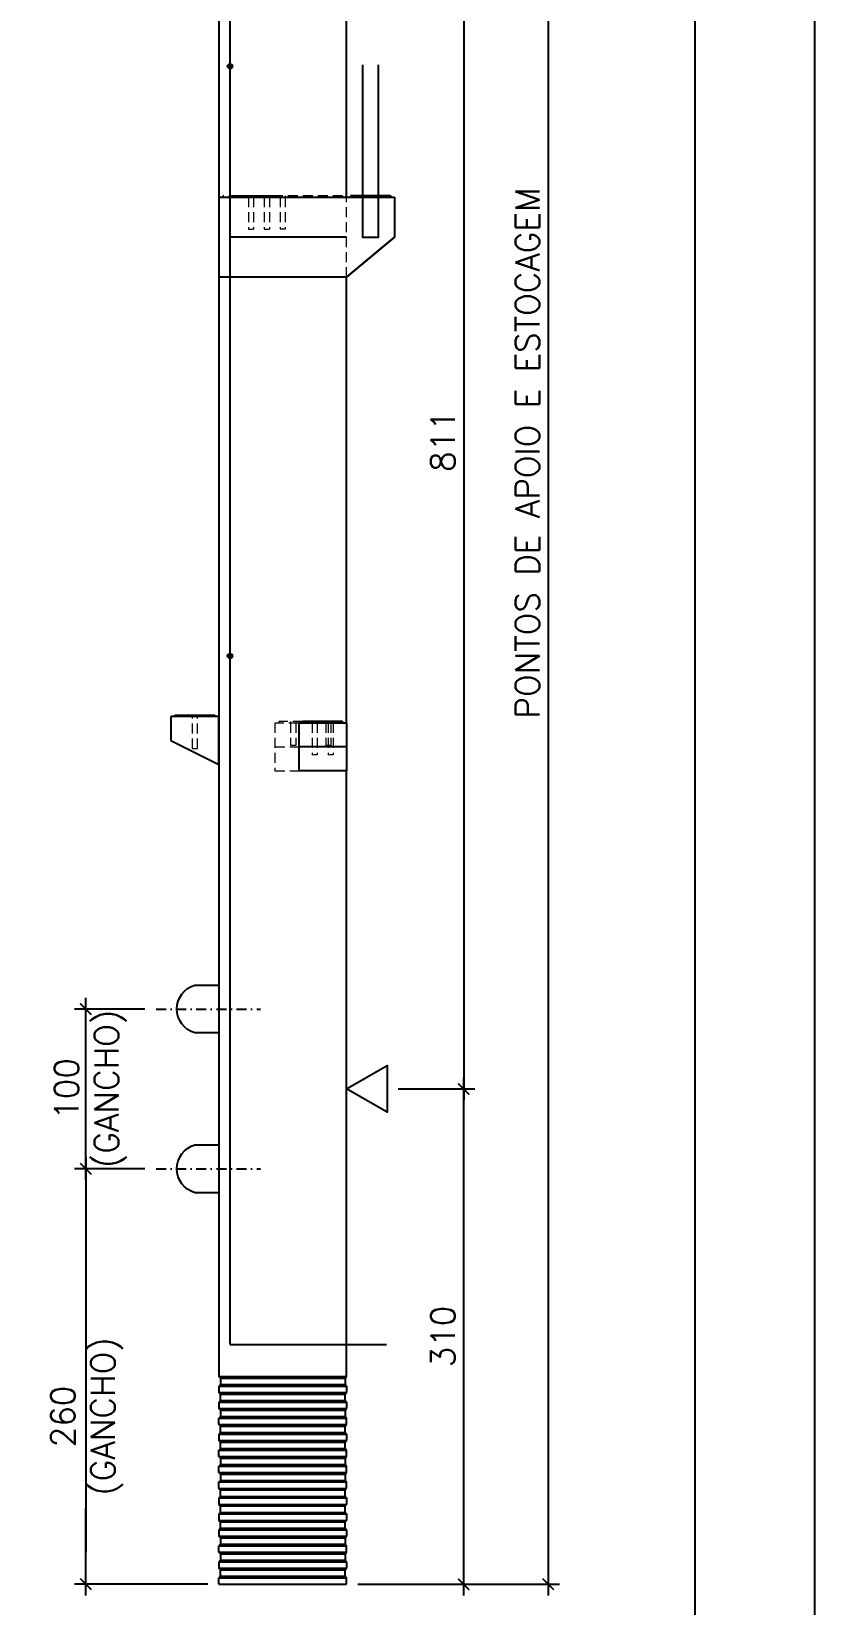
# Model space of a CAD drawing. Header units: centimetres. Extents: x 1658 to 27871, y 8240 to 11444.
# Drawn here: x 3396 to 3886, y 9350 to 10334 of the extents above; entities that cross this region are included whole.
import ezdxf

# ---------------------------------------------------------------- set-up
doc = ezdxf.new("R2010")
doc.units = ezdxf.units.CM
doc.header["$LTSCALE"] = 50
doc.header["$MEASUREMENT"] = 0
doc.header["$PDMODE"] = 67
for name, pattern in [('DASHDOT', [1, 0.5, -0.25, 0, -0.25]), ('DASHED', [0.75, 0.5, -0.25]), ('HIDDEN', [0.375, 0.25, -0.125])]:
    doc.linetypes.add(name, pattern=pattern)
doc.layers.add('10 TRACEJADO', color=1, linetype='DASHED', lineweight=13)
for name, color, linetype in [('COTAS-PRECON', 1, 'Continuous'), ('FORMATO-PRECON', 2, 'Continuous'), ('HACHURAS-PRECON', 1, 'Continuous'), ('LINHA CENTRO-PRECON', 1, 'DASHDOT'), ('LINHA-01-PRECON', 1, 'Continuous'), ('LINHA-02-PRECON', 2, 'Continuous'), ('LINHA-03-PRECON', 3, 'Continuous'), ('LINHA-04-PRECON', 4, 'Continuous')]:
    doc.layers.add(name, color=color, linetype=linetype)
doc.styles.get("Standard").update_dxf_attribs({"font": 'romans.shx'})
doc.dimstyles.new('ESC75-75', dxfattribs={"dimscale": 0, "dimtxt": 15, "dimasz": 7, "dimexe": 7, "dimexo": 7, "dimgap": 5.5, "dimtad": 1, "dimdec": 1, "dimdsep": 46, "dimtxsty": 'Standard', "dimblk": 'ARCHTICK', "dimcen": 0.1, "dimdle": 7, "dimclrd": 256, "dimclre": 256, "dimclrt": 2, "dimadec": 0, "dimazin": 0, "dimtfac": 1, "dimtdec": 1, "dimtix": 1, "dimtmove": 2, "dimatfit": 3, "dimfxl": 1, "dimarcsym": 0})

# ---------------------------------------------------------------- blocks, each defined once
blk = doc.blocks.new('A$C2E607E54')
at = {"layer": 'FORMATO-PRECON'}
blk.add_lwpolyline([(0, 4200), (2970, 4200), (2970, 0), (0, 0)], close=True, dxfattribs=at)
at = {"layer": 'FORMATO-PRECON', "color": 6}
blk.add_lwpolyline([(100, 3950), (2870, 3950), (2870, 100), (100, 100)], close=True, dxfattribs=at)
blk = doc.blocks.new('_ArchTick')
at = {"color": 0, "linetype": 'ByBlock', "const_width": 0.15}
blk.add_lwpolyline([(-0.5, -0.5), (0.5, 0.5)], dxfattribs=at)
blk = doc.blocks.new('*D153')
at = {"layer": 'COTAS-PRECON', "lineweight": -2, "transparency": 16777216}
for p, q in [((3666.22, 10490.33), (3666.22, 9665.33)), ((3625.24, 10483.33), (3673.22, 10483.33)), ((3625.24, 9672.33), (3673.22, 9672.33))]:
    blk.add_line(p, q, dxfattribs=at)
at = {"layer": 'Defpoints', "color": 0, "transparency": 16777216}
for p in [(3618.24, 10483.33), (3618.24, 9672.33), (3666.22, 9672.33)]:
    blk.add_point(p, dxfattribs=at)
at = {"layer": 'COTAS-PRECON', "lineweight": -2, "transparency": 16777216, "xscale": 7, "yscale": 7, "zscale": 7}
for p, rotation in [((3666.22, 10483.33), 90), ((3666.22, 9672.33), 270)]:
    blk.add_blockref('_ArchTick', p, dxfattribs=dict(at, rotation=rotation))
at = {"layer": 'COTAS-PRECON', "color": 2, "transparency": 16777216, "insert": (3653.22, 10077.83), "char_height": 15, "attachment_point": 5, "rotation": 90}
blk.add_mtext('811', dxfattribs=at)
blk = doc.blocks.new('*D155')
at = {"layer": 'COTAS-PRECON', "lineweight": -2, "transparency": 16777216}
for p, q in [((3719.09, 10785.33), (3719.09, 9355.33)), ((3599.93, 10778.33), (3726.09, 10778.33)), ((3599.93, 9362.33), (3726.09, 9362.33))]:
    blk.add_line(p, q, dxfattribs=at)
at = {"layer": 'Defpoints', "color": 0, "transparency": 16777216}
for p in [(3592.93, 10778.33), (3592.93, 9362.33), (3719.09, 9362.33)]:
    blk.add_point(p, dxfattribs=at)
at = {"layer": 'COTAS-PRECON', "lineweight": -2, "transparency": 16777216, "xscale": 7, "yscale": 7, "zscale": 7}
for p, rotation in [((3719.09, 10778.33), 90), ((3719.09, 9362.33), 270)]:
    blk.add_blockref('_ArchTick', p, dxfattribs=dict(at, rotation=rotation))
at = {"layer": 'COTAS-PRECON', "color": 2, "transparency": 16777216, "insert": (3706.09, 10070.33), "char_height": 15, "attachment_point": 5, "rotation": 90}
blk.add_mtext('PONTOS DE APOIO E ESTOCAGEM', dxfattribs=at)
blk = doc.blocks.new('*D146')
at = {"layer": 'COTAS-PRECON', "lineweight": -2, "transparency": 16777216}
for p, q in [((3429.65, 9629.33), (3429.65, 9524.97)), ((3466.61, 9622.33), (3422.65, 9622.33)), ((3429.65, 9355.33), (3429.65, 9409.68)), ((3505.93, 9362.33), (3422.65, 9362.33))]:
    blk.add_line(p, q, dxfattribs=at)
at = {"layer": 'Defpoints', "color": 0, "transparency": 16777216}
for p in [(3429.65, 9622.33), (3473.61, 9622.33), (3512.93, 9362.33)]:
    blk.add_point(p, dxfattribs=at)
at = {"layer": 'COTAS-PRECON', "lineweight": -2, "transparency": 16777216, "xscale": 7, "yscale": 7, "zscale": 7}
for p, rotation in [((3429.65, 9622.33), 90), ((3429.65, 9362.33), 270)]:
    blk.add_blockref('_ArchTick', p, dxfattribs=dict(at, rotation=rotation))
at = {"layer": 'COTAS-PRECON', "color": 2, "transparency": 16777216, "insert": (3430.35, 9467.33), "char_height": 15, "attachment_point": 5, "rotation": 90}
blk.add_mtext('260\\P(GANCHO)', dxfattribs=at)
blk = doc.blocks.new('*D147')
at = {"layer": 'COTAS-PRECON', "lineweight": -2, "transparency": 16777216}
for p, q in [((3666.22, 9355.33), (3666.22, 9679.33)), ((3625.24, 9672.33), (3673.22, 9672.33)), ((3599.93, 9362.33), (3673.22, 9362.33))]:
    blk.add_line(p, q, dxfattribs=at)
at = {"layer": 'Defpoints', "color": 0, "transparency": 16777216}
for p in [(3618.24, 9672.33), (3666.22, 9672.33), (3592.93, 9362.33, 0.02)]:
    blk.add_point(p, dxfattribs=at)
at = {"layer": 'COTAS-PRECON', "lineweight": -2, "transparency": 16777216, "xscale": 7, "yscale": 7, "zscale": 7}
for p, rotation in [((3666.22, 9672.33), 90), ((3666.22, 9362.33), 270)]:
    blk.add_blockref('_ArchTick', p, dxfattribs=dict(at, rotation=rotation))
at = {"layer": 'COTAS-PRECON', "color": 2, "transparency": 16777216, "insert": (3653.22, 9517.33), "char_height": 15, "attachment_point": 5, "rotation": 90}
blk.add_mtext('310', dxfattribs=at)
blk = doc.blocks.new('*D149')
at = {"layer": 'COTAS-PRECON', "lineweight": -2, "transparency": 16777216}
for p, q in [((3429.65, 9615.33), (3429.65, 9729.33)), ((3466.61, 9722.33), (3422.65, 9722.33)), ((3466.61, 9622.33), (3422.65, 9622.33))]:
    blk.add_line(p, q, dxfattribs=at)
at = {"layer": 'Defpoints', "color": 0, "transparency": 16777216}
for p in [(3429.65, 9722.33), (3473.61, 9722.33), (3473.61, 9622.33)]:
    blk.add_point(p, dxfattribs=at)
at = {"layer": 'COTAS-PRECON', "lineweight": -2, "transparency": 16777216, "xscale": 7, "yscale": 7, "zscale": 7}
for p, rotation in [((3429.65, 9722.33), 90), ((3429.65, 9622.33), 270)]:
    blk.add_blockref('_ArchTick', p, dxfattribs=dict(at, rotation=rotation))
at = {"layer": 'COTAS-PRECON', "color": 2, "transparency": 16777216, "insert": (3432.59, 9672.33), "char_height": 15, "attachment_point": 5, "rotation": 90}
blk.add_mtext('100\\P(GANCHO)', dxfattribs=at)

msp = doc.modelspace()

# ---------------------------------------------------------------- hatches: boundary and pattern name
at = {"layer": 'LINHA-04-PRECON'}
h = msp.add_hatch(color=256, dxfattribs=at)
h.dxf.hatch_style = 1
h.paths.add_polyline_path([(3518.43, 10312.33, 1), (3521.43, 10312.33, 1)])
h = msp.add_hatch(color=256, dxfattribs=at)
h.dxf.hatch_style = 1
h.paths.add_polyline_path([(3518.43, 9943.33, 1), (3521.43, 9943.33, 1)])

# ---------------------------------------------------------------- linework, layer by layer
at = {"layer": '10 TRACEJADO', "linetype": 'HIDDEN', "ltscale": 0.5, "extrusion": (0, 1, 0)}
for p, q in [((3525.5, 10231.33), (3515.44, 10231.33)), ((3515.44, 10231.33), (3515.44, 10230.33)), ((3531.39, 10231.33), (3531.39, 10230.33)), ((3531.39, 10230.33), (3531.39, 10210.33)), ((3534.59, 10230.33), (3534.59, 10210.33)), ((3534.6, 10230.33), (3534.6, 10231.33)), ((3541.39, 10231.33), (3541.39, 10230.33)), ((3541.39, 10230.33), (3541.39, 10210.33)), ((3544.59, 10230.33), (3544.59, 10210.33)), ((3544.6, 10230.33), (3544.6, 10231.33)), ((3590.44, 10231.33), (3550.5, 10231.33)), ((3551.34, 10231.33), (3551.34, 10230.33)), ((3551.34, 10230.33), (3551.34, 10210.33)), ((3554.54, 10231.33), (3554.54, 10230.33)), ((3554.54, 10230.33), (3554.54, 10210.33)), ((3590.44, 10231.33), (3590.44, 10230.33)), ((3592.94, 10180.33), (3592.94, 10230.33)), ((3595.5, 10231.33), (3595.5, 10230.33)), ((3601.33, 10231.33), (3601.33, 10230.33)), ((3601.39, 10231.33), (3601.39, 10230.33)), ((3604.53, 10231.33), (3604.53, 10230.33)), ((3604.6, 10230.33), (3604.6, 10231.33)), ((3611.33, 10231.33), (3611.33, 10230.33)), ((3611.39, 10231.33), (3611.39, 10230.33)), ((3614.53, 10231.33), (3614.53, 10230.33)), ((3614.6, 10230.33), (3614.6, 10231.33)), ((3531.39, 10210.33), (3532.99, 10210.33)), ((3532.99, 10210.33), (3534.59, 10210.33)), ((3541.39, 10210.33), (3542.99, 10210.33)), ((3542.99, 10210.33), (3544.59, 10210.33)), ((3552.94, 10210.33), (3551.34, 10210.33)), ((3554.54, 10210.33), (3552.94, 10210.33)), ((3592.93, 10180.33), (3592.93, 10180.33)), ((3592.94, 10180.33), (3592.94, 10180.33)), ((3496.33, 9905.33), (3496.33, 9906.33)), ((3496.33, 9885.33), (3496.33, 9905.33)), ((3499.53, 9905.33), (3499.53, 9906.33)), ((3499.53, 9885.33), (3499.53, 9905.33)), ((3547.93, 9901.33), (3547.93, 9871.33)), ((3562.93, 9901.33), (3547.93, 9901.33)), ((3565.43, 9902.33), (3550.43, 9902.33)), ((3550.43, 9902.33), (3550.43, 9901.33)), ((3557.83, 9902.33), (3557.83, 9901.33)), ((3557.83, 9901.33), (3557.83, 9887.33)), ((3561.03, 9902.33), (3561.03, 9901.33)), ((3561.03, 9901.33), (3561.03, 9887.33)), ((3571.33, 9902.33), (3571.33, 9901.33)), ((3571.33, 9901.33), (3571.33, 9881.33)), ((3574.53, 9902.33), (3574.53, 9901.33)), ((3574.53, 9901.33), (3574.53, 9881.33)), ((3579.83, 9902.33), (3579.83, 9901.33)), ((3579.83, 9901.33), (3579.83, 9887.33)), ((3581.33, 9902.33), (3581.33, 9901.33)), ((3581.33, 9901.33), (3581.33, 9881.33)), ((3583.03, 9902.33), (3583.03, 9901.33)), ((3583.03, 9901.33), (3583.03, 9887.33)), ((3584.53, 9902.33), (3584.53, 9901.33)), ((3584.53, 9901.33), (3584.53, 9881.33)), ((3496.33, 9885.33), (3497.93, 9885.33)), ((3497.93, 9885.33), (3499.53, 9885.33)), ((3547.93, 9886.33), (3562.93, 9886.33)), ((3561.03, 9887.33), (3557.83, 9887.33)), ((3583.03, 9887.33), (3579.83, 9887.33)), ((3574.53, 9881.33), (3571.33, 9881.33)), ((3584.53, 9881.33), (3581.33, 9881.33)), ((3547.93, 9871.33), (3592.93, 9871.33))]:
    msp.add_line(p, q, dxfattribs=at)
at = {"layer": 'LINHA CENTRO-PRECON', "ltscale": 0.25}
for p, q in [((3473.61, 9722.33), (3539.05, 9722.33)), ((3473.61, 9622.33), (3539.05, 9622.33))]:
    msp.add_line(p, q, dxfattribs=at)
at = {"layer": 'LINHA-01-PRECON'}
for p, q in [((3429.65, 9602.15), (3429.65, 9382.5)), ((3512.93, 9492.33), (3592.93, 9492.33)), ((3513.93, 9491.33), (3591.93, 9491.33)), ((3512.93, 9486.33), (3592.93, 9486.33)), ((3512.93, 9482.33), (3592.93, 9482.33)), ((3513.93, 9487.33), (3591.93, 9487.33)), ((3513.93, 9481.33), (3591.93, 9481.33)), ((3512.93, 9476.33), (3592.93, 9476.33)), ((3512.93, 9472.33), (3592.93, 9472.33)), ((3513.93, 9477.33), (3591.93, 9477.33)), ((3513.93, 9471.33), (3591.93, 9471.33)), ((3512.93, 9466.33), (3592.93, 9466.33)), ((3512.93, 9462.33), (3592.93, 9462.33)), ((3513.93, 9467.33), (3591.93, 9467.33)), ((3513.93, 9461.33), (3591.93, 9461.33)), ((3512.93, 9456.33), (3592.93, 9456.33)), ((3512.93, 9452.33), (3592.93, 9452.33)), ((3513.93, 9457.33), (3591.93, 9457.33)), ((3513.93, 9451.33), (3591.93, 9451.33)), ((3512.93, 9446.33), (3592.93, 9446.33)), ((3512.93, 9442.33), (3592.93, 9442.33)), ((3513.93, 9447.33), (3591.93, 9447.33)), ((3513.93, 9441.33), (3591.93, 9441.33)), ((3512.93, 9436.33), (3592.93, 9436.33)), ((3512.93, 9432.33), (3592.93, 9432.33)), ((3513.93, 9437.33), (3591.93, 9437.33)), ((3512.93, 9426.33), (3592.93, 9426.33)), ((3512.93, 9422.33), (3592.93, 9422.33)), ((3512.93, 9422.33), (3592.93, 9422.33)), ((3513.93, 9431.33), (3591.93, 9431.33)), ((3513.93, 9427.33), (3591.93, 9427.33)), ((3512.93, 9416.33), (3592.93, 9416.33)), ((3512.93, 9412.33), (3592.93, 9412.33)), ((3513.93, 9421.33), (3591.93, 9421.33)), ((3513.93, 9417.33), (3591.93, 9417.33)), ((3512.93, 9406.33), (3592.93, 9406.33)), ((3512.93, 9402.33), (3592.93, 9402.33)), ((3513.93, 9411.33), (3591.93, 9411.33)), ((3513.93, 9407.33), (3591.93, 9407.33)), ((3512.93, 9396.33), (3592.93, 9396.33)), ((3512.93, 9392.33), (3592.93, 9392.33)), ((3513.93, 9401.33), (3591.93, 9401.33)), ((3513.93, 9397.33), (3591.93, 9397.33)), ((3512.93, 9386.33), (3592.93, 9386.33)), ((3512.93, 9382.33), (3592.93, 9382.33)), ((3513.93, 9391.33), (3591.93, 9391.33)), ((3513.93, 9387.33), (3591.93, 9387.33)), ((3512.93, 9376.33), (3592.93, 9376.33)), ((3513.93, 9381.33), (3591.93, 9381.33)), ((3513.93, 9377.33), (3591.93, 9377.33)), ((3512.93, 9372.33), (3592.93, 9372.33)), ((3512.93, 9366.33), (3592.93, 9366.33)), ((3513.93, 9371.33), (3591.93, 9371.33)), ((3513.93, 9367.33), (3591.93, 9367.33))]:
    msp.add_line(p, q, dxfattribs=at)
at = {"layer": 'LINHA-02-PRECON', "extrusion": (0, 1, 0)}
for p, q in [((3512.93, 10643.33), (3512.93, 9492.33)), ((3592.93, 10230.33), (3592.93, 10643.38)), ((3512.93, 10230.33), (3622.93, 10230.33)), ((3525.5, 10231.33), (3550.5, 10231.33)), ((3525.5, 10231.33), (3525.5, 10230.33)), ((3550.5, 10231.33), (3550.5, 10230.33)), ((3620.43, 10231.33), (3595.43, 10231.33)), ((3595.43, 10231.33), (3595.43, 10230.33)), ((3620.43, 10231.33), (3620.5, 10231.33)), ((3620.43, 10231.33), (3620.43, 10230.33)), ((3620.5, 10231.33), (3620.5, 10230.33)), ((3622.93, 10230.33), (3622.93, 10205.33)), ((3622.93, 10230.33), (3622.93, 10230.33)), ((3622.93, 10230.33), (3622.93, 10205.33)), ((3592.94, 10205.33), (3519.93, 10205.33)), ((3622.93, 10205.33), (3592.93, 10180.33)), ((3592.93, 10180.33), (3622.93, 10205.33)), ((3592.93, 10180.33), (3512.93, 10180.33)), ((3592.93, 9901.33), (3592.93, 10180.33)), ((3592.93, 10180.33), (3592.94, 10180.33)), ((3592.93, 10180.33), (3592.93, 10180.33)), ((3592.93, 10180.33), (3592.93, 10180.33)), ((3592.93, 10180.33), (3592.93, 10180.33)), ((3592.94, 10180.33), (3592.94, 10180.33)), ((3482.93, 9905.33), (3482.93, 9890.33)), ((3512.93, 9905.33), (3482.93, 9905.33)), ((3485.43, 9906.33), (3485.43, 9905.33)), ((3485.43, 9906.33), (3510.43, 9906.33)), ((3510.43, 9906.33), (3510.43, 9905.33)), ((3512.93, 9875.33), (3512.93, 9905.33)), ((3592.93, 9901.33), (3562.93, 9901.33)), ((3562.93, 9901.33), (3562.93, 9886.33)), ((3590.43, 9902.33), (3565.43, 9902.33)), ((3565.43, 9902.33), (3565.43, 9901.33)), ((3590.43, 9902.33), (3590.43, 9901.33)), ((3592.93, 9901.33), (3592.93, 9886.33)), ((3482.93, 9890.33), (3512.93, 9875.33)), ((3592.93, 9886.33), (3562.93, 9886.33)), ((3562.93, 9886.33), (3562.93, 9871.33)), ((3592.93, 9886.33), (3592.93, 9871.33)), ((3592.93, 9871.33), (3562.93, 9871.33)), ((3592.93, 9492.33), (3592.93, 9871.33)), ((3512.93, 9362.33), (3592.93, 9362.33))]:
    msp.add_line(p, q, dxfattribs=at)
at = {"layer": 'LINHA-02-PRECON'}
for p, q in [((3513.93, 9491.33), (3512.93, 9492.33)), ((3513.93, 9491.33), (3513.93, 9487.33)), ((3591.93, 9491.33), (3592.93, 9492.33)), ((3591.93, 9491.33), (3591.93, 9487.33)), ((3513.93, 9487.33), (3512.93, 9486.33)), ((3512.93, 9486.33), (3512.93, 9482.33)), ((3513.93, 9481.33), (3512.93, 9482.33)), ((3513.93, 9477.33), (3513.93, 9481.33)), ((3591.93, 9487.33), (3592.93, 9486.33)), ((3591.93, 9481.33), (3592.93, 9482.33)), ((3591.93, 9477.33), (3591.93, 9481.33)), ((3592.93, 9486.33), (3592.93, 9482.33)), ((3513.93, 9477.33), (3512.93, 9476.33)), ((3512.93, 9476.33), (3512.93, 9472.33)), ((3513.93, 9471.33), (3512.93, 9472.33)), ((3513.93, 9471.33), (3513.93, 9467.33)), ((3591.93, 9477.33), (3592.93, 9476.33)), ((3591.93, 9471.33), (3592.93, 9472.33)), ((3591.93, 9471.33), (3591.93, 9467.33)), ((3592.93, 9476.33), (3592.93, 9472.33)), ((3513.93, 9467.33), (3512.93, 9466.33)), ((3512.93, 9462.33), (3512.93, 9466.33)), ((3513.93, 9461.33), (3512.93, 9462.33)), ((3513.93, 9457.33), (3513.93, 9461.33)), ((3591.93, 9467.33), (3592.93, 9466.33)), ((3591.93, 9461.33), (3592.93, 9462.33)), ((3591.93, 9457.33), (3591.93, 9461.33)), ((3592.93, 9462.33), (3592.93, 9466.33)), ((3513.93, 9457.33), (3512.93, 9456.33)), ((3512.93, 9456.33), (3512.93, 9452.33)), ((3513.93, 9451.33), (3512.93, 9452.33)), ((3513.93, 9447.33), (3513.93, 9451.33)), ((3591.93, 9457.33), (3592.93, 9456.33)), ((3591.93, 9451.33), (3592.93, 9452.33)), ((3591.93, 9447.33), (3591.93, 9451.33)), ((3592.93, 9456.33), (3592.93, 9452.33)), ((3513.93, 9447.33), (3512.93, 9446.33)), ((3512.93, 9442.33), (3512.93, 9446.33)), ((3513.93, 9441.33), (3512.93, 9442.33)), ((3513.93, 9441.33), (3513.93, 9437.33)), ((3591.93, 9447.33), (3592.93, 9446.33)), ((3591.93, 9441.33), (3592.93, 9442.33)), ((3591.93, 9441.33), (3591.93, 9437.33)), ((3592.93, 9442.33), (3592.93, 9446.33)), ((3513.93, 9437.33), (3512.93, 9436.33)), ((3512.93, 9432.33), (3512.93, 9436.33)), ((3513.93, 9431.33), (3512.93, 9432.33)), ((3591.93, 9437.33), (3592.93, 9436.33)), ((3591.93, 9431.33), (3592.93, 9432.33)), ((3592.93, 9432.33), (3592.93, 9436.33)), ((3513.93, 9427.33), (3512.93, 9426.33)), ((3512.93, 9422.33), (3512.93, 9426.33)), ((3513.93, 9421.33), (3512.93, 9422.33)), ((3513.93, 9431.33), (3513.93, 9427.33)), ((3591.93, 9431.33), (3591.93, 9427.33)), ((3591.93, 9427.33), (3592.93, 9426.33)), ((3591.93, 9421.33), (3592.93, 9422.33)), ((3592.93, 9422.33), (3592.93, 9426.33)), ((3513.93, 9417.33), (3512.93, 9416.33)), ((3512.93, 9416.33), (3512.93, 9412.33)), ((3513.93, 9411.33), (3512.93, 9412.33)), ((3513.93, 9417.33), (3513.93, 9421.33)), ((3591.93, 9417.33), (3591.93, 9421.33)), ((3591.93, 9417.33), (3592.93, 9416.33)), ((3591.93, 9411.33), (3592.93, 9412.33)), ((3592.93, 9416.33), (3592.93, 9412.33)), ((3513.93, 9407.33), (3512.93, 9406.33)), ((3512.93, 9406.33), (3512.93, 9402.33)), ((3513.93, 9401.33), (3512.93, 9402.33)), ((3513.93, 9407.33), (3513.93, 9411.33)), ((3591.93, 9407.33), (3591.93, 9411.33)), ((3591.93, 9407.33), (3592.93, 9406.33)), ((3591.93, 9401.33), (3592.93, 9402.33)), ((3592.93, 9406.33), (3592.93, 9402.33)), ((3513.93, 9397.33), (3512.93, 9396.33)), ((3512.93, 9396.33), (3512.93, 9392.33)), ((3513.93, 9391.33), (3512.93, 9392.33)), ((3513.93, 9397.33), (3513.93, 9401.33)), ((3591.93, 9397.33), (3591.93, 9401.33)), ((3591.93, 9397.33), (3592.93, 9396.33)), ((3591.93, 9391.33), (3592.93, 9392.33)), ((3592.93, 9396.33), (3592.93, 9392.33)), ((3513.93, 9387.33), (3512.93, 9386.33)), ((3512.93, 9382.33), (3512.93, 9386.33)), ((3513.93, 9381.33), (3512.93, 9382.33)), ((3513.93, 9391.33), (3513.93, 9387.33)), ((3591.93, 9391.33), (3591.93, 9387.33)), ((3591.93, 9387.33), (3592.93, 9386.33)), ((3591.93, 9381.33), (3592.93, 9382.33)), ((3592.93, 9382.33), (3592.93, 9386.33)), ((3513.93, 9377.33), (3512.93, 9376.33)), ((3512.93, 9376.33), (3512.93, 9372.33)), ((3513.93, 9381.33), (3513.93, 9377.33)), ((3591.93, 9381.33), (3591.93, 9377.33)), ((3591.93, 9377.33), (3592.93, 9376.33)), ((3592.93, 9376.33), (3592.93, 9372.33)), ((3513.93, 9371.33), (3512.93, 9372.33)), ((3513.93, 9367.33), (3512.93, 9366.33)), ((3512.93, 9362.33), (3512.93, 9366.33)), ((3513.93, 9367.33), (3513.93, 9371.33)), ((3591.93, 9371.33), (3592.93, 9372.33)), ((3591.93, 9367.33), (3591.93, 9371.33)), ((3591.93, 9367.33), (3592.93, 9366.33)), ((3592.93, 9362.33), (3592.93, 9366.33))]:
    msp.add_line(p, q, dxfattribs=at)
at = {"layer": 'LINHA-03-PRECON', "elevation": -0.02}
msp.add_lwpolyline([(3592.93, 9672.33), (3618.24, 9686.94), (3618.24, 9657.71)], close=True, dxfattribs=at)
at = {"layer": 'LINHA-04-PRECON', "extrusion": (0, 1, 0)}
msp.add_line((3519.93, 9512.33), (3519.93, 10775.33), dxfattribs=at)
at = {"layer": 'LINHA-04-PRECON'}
msp.add_line((3519.93, 9512.33), (3617.93, 9512.33), dxfattribs=at)
msp.add_lwpolyline([(3602.93, 10313.33), (3602.93, 10205.33), (3612.93, 10205.33), (3612.93, 10313.33)], dxfattribs=at)
for points in [[(3512.93, 9707.33), (3497.93, 9707.33, -0.749179), (3497.93, 9737.33), (3512.93, 9737.33)], [(3512.93, 9607.33), (3497.93, 9607.33, -0.749179), (3497.93, 9637.33), (3512.93, 9637.33)]]:
    msp.add_lwpolyline(points, format="xyb", dxfattribs=at)
for centre in [(3519.93, 10312.33), (3519.93, 9943.33)]:
    msp.add_circle(centre, 1.5, dxfattribs=at)

# ---------------------------------------------------------------- block references
at = {"layer": 'HACHURAS-PRECON', "xscale": 0.7499999999999996, "yscale": 0.7499999999999996, "zscale": 0.7499999999999996}
msp.add_blockref('A$C2E607E54', (1658.36, 8293.94), dxfattribs=at)

# ---------------------------------------------------------------- dimensions: what is measured, and where the dimension line sits
at = {"layer": 'COTAS-PRECON'}
dim = msp.add_linear_dim(base=(3719.09, 9362.33), p1=(3592.93, 10778.33), p2=(3592.93, 9362.33), angle=90, text='PONTOS DE APOIO E ESTOCAGEM', dimstyle='ESC75-75', override={"dimscale": 1}, dxfattribs=at)
dim.commit()
dim.dimension.update_dxf_attribs({"geometry": '*D155', "text_midpoint": (3706.09, 10070.33)})
for p1, angle, picture, middle in [((3618.24, 10483.33, -0.02), 90, '*D153', (3653.22, 10077.83, -0.02)), ((3592.93, 9362.33), 270, '*D147', (3653.22, 9517.33, -0.02))]:
    dim = msp.add_linear_dim(base=(3666.22, 9672.33, -0.02), p1=p1, p2=(3618.24, 9672.33, -0.02), angle=angle, dimstyle='ESC75-75', override={"dimscale": 1}, dxfattribs=at)
    dim.commit()
    dim.dimension.update_dxf_attribs({"geometry": picture, "text_midpoint": middle})
for base, p1, p2, picture, middle in [((3429.65, 9722.33), (3473.61, 9622.33), (3473.61, 9722.33), '*D149', (3432.59, 9672.33)), ((3429.65, 9622.33), (3512.93, 9362.33), (3473.61, 9622.33), '*D146', (3430.35, 9467.33))]:
    dim = msp.add_linear_dim(base=base, p1=p1, p2=p2, angle=270, text='<>\\P(GANCHO)', dimstyle='ESC75-75', override={"dimscale": 1}, dxfattribs=at)
    dim.commit()
    dim.dimension.update_dxf_attribs({"geometry": picture, "text_midpoint": middle, "dimtype": 160})

doc.saveas('drawing.dxf')
